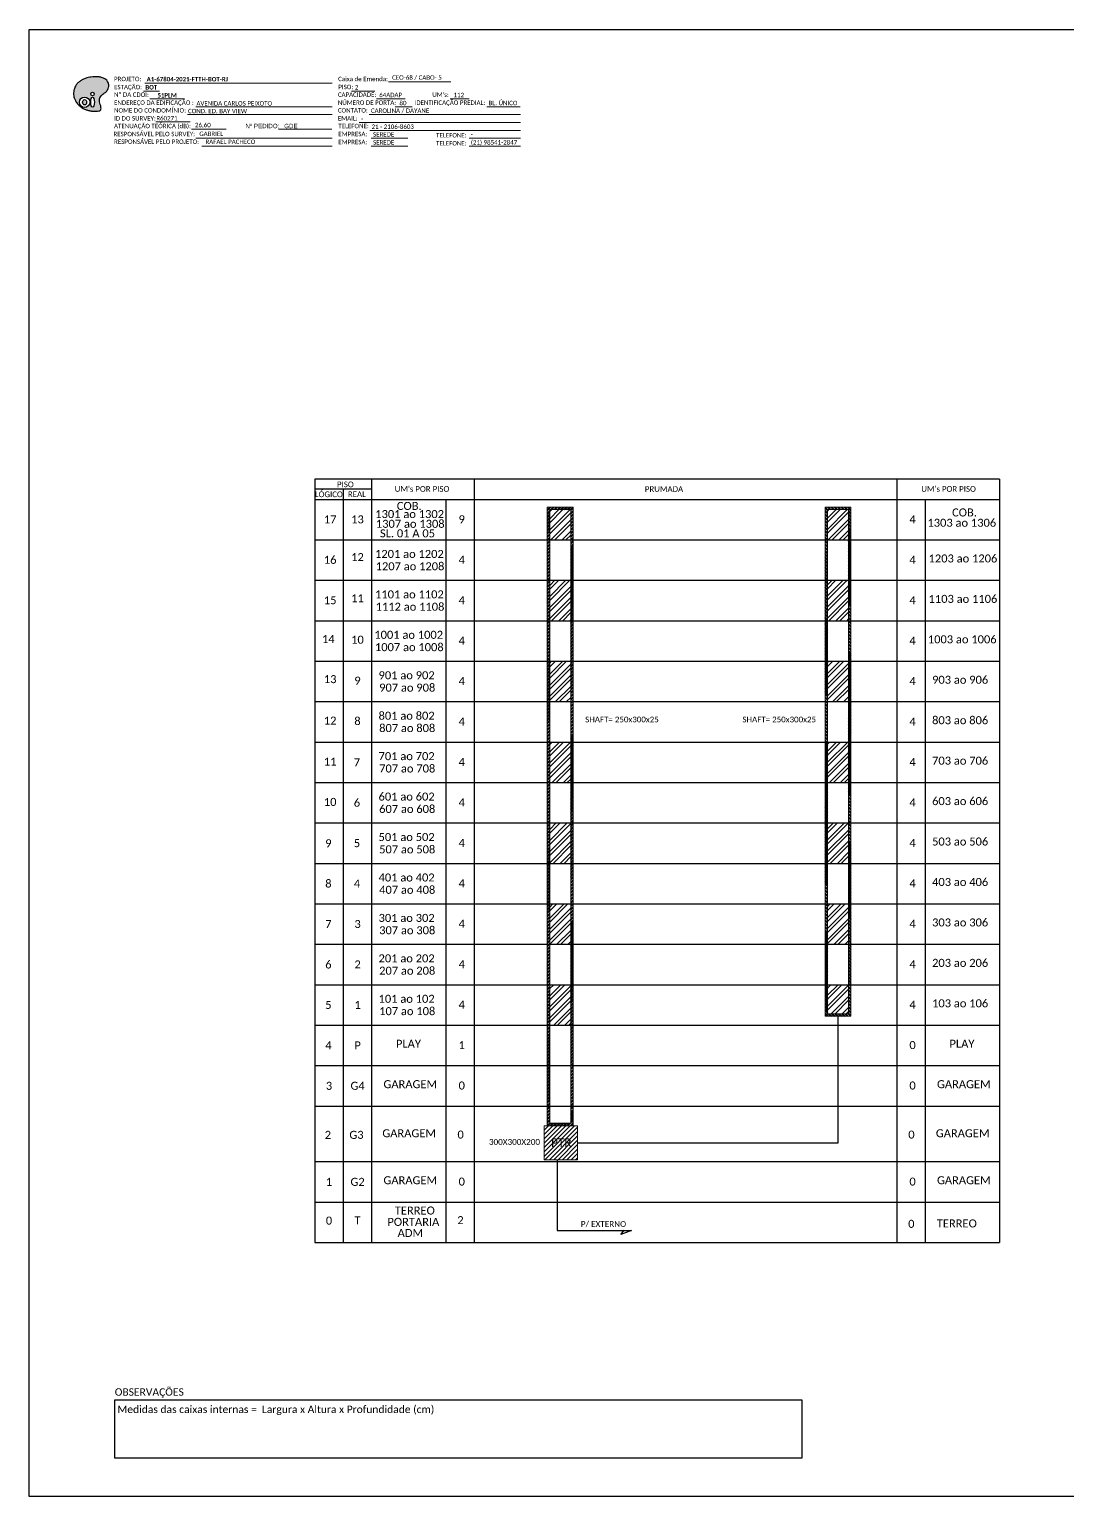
# Model space of a CAD drawing. Header units: millimetres. Extents: x 5083 to 6791, y 1460 to 2054.
# Drawn here: x 5950 to 6370, y 1460 to 2054 of the extents above; entities that cross this region are included whole.
import ezdxf
from ezdxf.enums import TextEntityAlignment as Align

# ---------------------------------------------------------------- set-up
doc = ezdxf.new("R2010")
doc.units = ezdxf.units.MM
doc.styles.add('ARIAL', font='arial.ttf')
doc.styles.add('WMF-Calibri0', font='calibri.ttf')
doc.styles.add('WMF-Calibri1', font='calibrib.ttf')
pattern_1 = [(45, (0, 0), (-2.245064, 2.245064), []), (45, (0, 1.5875), (-2.245064, 2.245064), [])]

# ---------------------------------------------------------------- blocks, each defined once
blk = doc.blocks.new('OI')
h = blk.add_hatch(color=40)
edge = h.paths.add_edge_path()
edge.add_spline(control_points=[(4.35, -0.67), (3.92, -0.99), (3.26, -1.5), (2.81, -2.59), (2.9, -3.5), (3.06, -4.27), (3.31, -4.85), (3.37, -5.39), (3.4, -5.88), (3.2, -6.4), (2.54, -6.61), (1.65, -6.63), (0.55, -6.67), (-0.56, -6.42), (-1.61, -6.14), (-2.77, -5.61), (-3.92, -4.77), (-4.89, -3.7), (-5.34, -2.65), (-5.6, -1.94), (-5.85, -0.96), (-5.71, 0.47), (-5.1, 2.02), (-4.14, 3.02), (-3.3, 3.61), (-2.37, 4.16), (-1.36, 4.44), (-0.56, 4.7), (0.79, 4.85), (2.24, 4.97), (3.79, 4.57), (4.67, 4.21), (5.44, 3.65), (5.76, 2.99), (6.03, 2.21), (6.01, 1.46), (5.72, 0.64), (5.31, 0.08), (4.88, -0.38), (4.51, -0.55), (4.35, -0.67)], knot_values=[0, 0, 0, 0, 1.60434, 2.417191, 3.427595, 4.282808, 4.776746, 5.304182, 5.888771, 6.258406, 6.858137, 7.79129, 8.986195, 10.124242, 11.187857, 12.242908, 13.953784, 15.414161, 16.515391, 17.349188, 17.675853, 19.552021, 21.515531, 22.568638, 23.63245, 24.621084, 25.782718, 26.745347, 27.142653, 29.870543, 31.004649, 31.921532, 32.709589, 33.801391, 34.042471, 35.192333, 35.971461, 36.628871, 37.254359, 37.836911, 37.836911, 37.836911, 37.836911], degree=3, periodic=0)
h.paths.add_polyline_path([(1.13, -0.87, -1), (-0.04, -0.87, -1)], flags=16)
edge = h.paths.add_edge_path(flags=16)
edge.add_ellipse((0.56, -3.59), major_axis=(-0.02, 1.71), ratio=0.361305, start_angle=0, end_angle=360)
h.paths.add_polyline_path([(-0.36, -3.62, -1), (-3.8, -3.62, -1)], flags=16)
edge = h.paths.add_edge_path(flags=0)
edge.add_ellipse((-2.08, -3.62), major_axis=(0, 0.885), ratio=0.758294, start_angle=0, end_angle=360)
at = {"color": 40}
for centre, radius in [((-2.08, -3.62), 1.72), ((0.54, -0.87), 0.587)]:
    blk.add_circle(centre, radius, dxfattribs=at)
blk.add_ellipse((-2.08, -3.62), major_axis=(0, 0.885), ratio=0.758294, start_param=-3.141592653589792, end_param=3.141592653589792, dxfattribs=at)
blk.add_ellipse((0.56, -3.59), major_axis=(-0.02, 1.71), ratio=0.361305, dxfattribs=at)
at = {"color": 40, "start_tangent": (-0.800898, -0.598801), "end_tangent": (-0.800898, -0.598801)}
blk.add_spline([(4.35, -0.67), (3.2, -1.78), (2.9, -2.54), (2.92, -3.55), (3.12, -4.38), (3.28, -4.85), (3.37, -5.37), (3.35, -5.95), (3.2, -6.29), (2.66, -6.55), (1.73, -6.63), (0.54, -6.62), (-0.58, -6.41), (-1.6, -6.11), (-2.56, -5.67), (-3.95, -4.67), (-4.89, -3.56), (-5.37, -2.56), (-5.64, -1.78), (-5.72, -1.46), (-5.63, 0.42), (-4.84, 2.22), (-4.13, 2.99), (-3.27, 3.62), (-2.4, 4.09), (-1.3, 4.47), (-0.37, 4.72), (0.02, 4.77), (2.75, 4.8), (3.85, 4.53), (4.69, 4.16), (5.31, 3.68), (5.85, 2.73), (5.93, 2.5), (5.94, 1.35), (5.67, 0.62), (5.29, 0.08), (4.84, -0.36), (4.35, -0.67)], degree=3, dxfattribs=at)

msp = doc.modelspace()

# ---------------------------------------------------------------- hatches: boundary and pattern name
h = msp.add_hatch()
h.set_pattern_fill('ANSI32', color=3, scale=0.1)
h.set_pattern_definition([(45, (-1479.7044, 3973.0926), (-0.67351921, 0.67351921), []), (45, (-1479.2554, 3973.0926), (-0.67351921, 0.67351921), [])])
h.paths.add_polyline_path([(6159.63, 1860.9), (6170.14, 1860.9), (6170.14, 1610.48), (6159.63, 1610.48)])
h.paths.add_polyline_path([(6160.63, 1859.9), (6169.14, 1859.9), (6169.14, 1611.48), (6160.63, 1611.48)], flags=16)
h = msp.add_hatch()
h.set_pattern_fill('STEEL', color=1, style=0)
h.set_pattern_definition(pattern_1)
h.paths.add_polyline_path([(6169.14, 1859.9), (6160.63, 1859.9), (6160.63, 1847.69), (6169.14, 1847.69)])
h = msp.add_hatch()
h.set_pattern_fill('ANSI32', color=3, scale=0.1, angle=180)
h.set_pattern_definition([(135, (13921.9567, 3973.0926), (0.67351921, 0.67351921), []), (135, (13921.5077, 3973.0926), (0.67351921, 0.67351921), [])])
h.paths.add_polyline_path([(6282.62, 1860.9), (6272.12, 1860.9), (6272.12, 1654.85), (6282.62, 1654.85)])
h.paths.add_polyline_path([(6281.62, 1859.9), (6273.12, 1859.9), (6273.12, 1655.85), (6281.62, 1655.85)], flags=16)
h = msp.add_hatch()
h.set_pattern_fill('STEEL', color=1, style=0)
h.set_pattern_definition(pattern_1)
h.paths.add_polyline_path([(6281.62, 1859.9), (6273.12, 1859.9), (6273.12, 1847.69), (6281.62, 1847.69)])
h = msp.add_hatch()
h.set_pattern_fill('STEEL', color=1, style=0)
h.set_pattern_definition(pattern_1)
h.paths.add_polyline_path([(6169.14, 1667.6), (6160.63, 1667.6), (6160.63, 1651.23), (6169.14, 1651.23)])
h.paths.add_polyline_path([(6169.14, 1700.34), (6160.63, 1700.34), (6160.63, 1683.97), (6169.14, 1683.97)])
h.paths.add_polyline_path([(6169.14, 1733.09), (6160.63, 1733.09), (6160.63, 1716.72), (6169.14, 1716.72)])
h.paths.add_polyline_path([(6169.14, 1765.83), (6160.63, 1765.83), (6160.63, 1749.46), (6169.14, 1749.46)])
h.paths.add_polyline_path([(6169.14, 1798.57), (6160.63, 1798.57), (6160.63, 1782.2), (6169.14, 1782.2)])
h.paths.add_polyline_path([(6169.14, 1831.32), (6160.63, 1831.32), (6160.63, 1814.95), (6169.14, 1814.95)])
h = msp.add_hatch()
h.set_pattern_fill('STEEL', color=1, style=0)
h.set_pattern_definition(pattern_1)
h.paths.add_polyline_path([(6281.62, 1667.6), (6273.12, 1667.6), (6273.12, 1655.85), (6281.62, 1655.85)])
h.paths.add_polyline_path([(6281.62, 1700.34), (6273.12, 1700.34), (6273.12, 1683.97), (6281.62, 1683.97)])
h.paths.add_polyline_path([(6281.62, 1733.09), (6273.12, 1733.09), (6273.12, 1716.72), (6281.62, 1716.72)])
h.paths.add_polyline_path([(6281.62, 1765.83), (6273.12, 1765.83), (6273.12, 1749.46), (6281.62, 1749.46)])
h.paths.add_polyline_path([(6281.62, 1798.57), (6273.12, 1798.57), (6273.12, 1782.2), (6281.62, 1782.2)])
h.paths.add_polyline_path([(6281.62, 1831.32), (6273.12, 1831.32), (6273.12, 1814.95), (6281.62, 1814.95)])
h = msp.add_hatch()
h.set_pattern_fill('ANSI31', color=1, scale=10, style=0)
h.set_pattern_definition([(45, (5546.6913, 1212.7587), (-0.8838835, 0.8838835), [])])
h.paths.add_polyline_path([(6158.31, 1596.72), (6171.88, 1596.72), (6171.88, 1610.48), (6158.31, 1610.48)])
h.paths.add_polyline_path([(6160.31, 1601.08), (6170.4, 1601.08), (6170.4, 1606.22), (6160.31, 1606.22)], flags=24)

# ---------------------------------------------------------------- linework, layer by layer
at = {"color": 7}
msp.add_lwpolyline([(5949.87, 2054.34), (6790.87, 2054.34), (6790.87, 1460.34), (5949.87, 1460.34)], close=True, dxfattribs=at)
at = {"color": 7, "lineweight": 0}
for points in [[(5996.58, 2032.61), (6072.55, 2032.61)], [(6095.39, 2033.1), (6120.53, 2033.1)], [(5996.07, 2029.33), (6002.62, 2029.33)], [(5998.73, 2026.26), (6012.67, 2026.26)], [(6080.35, 2029.37), (6089.83, 2029.37)], [(6090.4, 2026.26), (6102.02, 2026.26)], [(6120.34, 2026.26), (6128.01, 2026.26)], [(6013.89, 2019.91), (6072.55, 2019.91)], [(6017.3, 2023.02), (6072.55, 2023.02)], [(6087.51, 2019.91), (6148.74, 2019.91)], [(6097.98, 2023.02), (6104.93, 2023.02)], [(6135.16, 2023.02), (6148.71, 2023.02)], [(6001.05, 2016.85), (6014.99, 2016.85)], [(6015.58, 2013.88), (6029.53, 2013.88)], [(6050.72, 2013.89), (6072.41, 2013.89)], [(6083.47, 2016.67), (6148.74, 2016.67)], [(6017.3, 2010.32), (6072.55, 2010.32)], [(6087.76, 2013.44), (6148.74, 2013.44)], [(6088.37, 2010.32), (6103.17, 2010.32)], [(6127.97, 2010.32), (6148.74, 2010.32)], [(6019.79, 2007.09), (6072.55, 2007.09)], [(6088.37, 2007.09), (6103.17, 2007.09)], [(6127.97, 2007.09), (6148.74, 2007.09)]]:
    msp.add_lwpolyline(points, dxfattribs=at)
at = {"color": 0}
for points in [[(6342.78, 1872.29), (6065.45, 1872.29)], [(6088.59, 1868.17), (6065.45, 1868.17)], [(6065.45, 1864.06), (6342.78, 1864.06)]]:
    msp.add_lwpolyline(points, dxfattribs=at)
for points in [[(6065.45, 1872.29), (6065.45, 1563.22)], [(6088.59, 1563.22), (6088.59, 1872.29)], [(6130.18, 1563.22), (6130.18, 1872.29)], [(6301.19, 1872.29), (6301.19, 1563.22)], [(6342.78, 1872.29), (6342.78, 1563.22)], [(6077.02, 1868.17), (6077.02, 1563.22)], [(6118.61, 1864.06), (6118.61, 1563.22)], [(6312.76, 1563.22), (6312.76, 1864.06)], [(6065.45, 1847.69), (6342.78, 1847.69)], [(6065.45, 1831.32), (6342.78, 1831.32)], [(6065.45, 1814.95), (6342.78, 1814.95)], [(6065.45, 1798.57), (6342.78, 1798.57)], [(6065.45, 1782.2), (6342.78, 1782.2)], [(6065.45, 1765.83), (6342.78, 1765.83)], [(6065.45, 1749.46), (6342.78, 1749.46)], [(6065.45, 1733.09), (6342.78, 1733.09)], [(6065.45, 1716.72), (6342.78, 1716.72)], [(6065.45, 1700.34), (6342.78, 1700.34)], [(6065.45, 1683.97), (6342.78, 1683.97)], [(6065.45, 1667.6), (6342.78, 1667.6)], [(6065.45, 1651.23), (6342.78, 1651.23)], [(6065.45, 1634.86), (6342.78, 1634.86)], [(6065.45, 1618.48), (6342.78, 1618.48)], [(6065.45, 1595.96), (6342.78, 1595.96)], [(6065.45, 1579.59), (6342.78, 1579.59)], [(6065.45, 1563.22), (6342.78, 1563.22)]]:
    msp.add_lwpolyline(points)
at = {"color": 2, "lineweight": 0}
for points in [[(6159.63, 1860.9), (6170.14, 1860.9), (6170.14, 1610.48), (6159.63, 1610.48)], [(6160.63, 1859.9), (6169.14, 1859.9), (6169.14, 1611.48), (6160.63, 1611.48)], [(6282.62, 1860.9), (6272.12, 1860.9), (6272.12, 1654.85), (6282.62, 1654.85)], [(6281.62, 1859.9), (6273.12, 1859.9), (6273.12, 1655.85), (6281.62, 1655.85)]]:
    msp.add_lwpolyline(points, close=True, dxfattribs=at)
at = {"color": 3}
msp.add_lwpolyline([(6171.88, 1603.6), (6171.88, 1603.6), (6277.37, 1603.6), (6277.37, 1654.85)], dxfattribs=at)
at = {"color": 1, "lineweight": 0}
msp.add_lwpolyline([(6158.31, 1610.48), (6171.88, 1610.48), (6171.88, 1596.72), (6158.31, 1596.72)], close=True, dxfattribs=at)
at = {"color": 1}
for points in [[(6163.65, 1596.72), (6163.65, 1568.05), (6193.79, 1568.05)], [(6189.38, 1566.45), (6190.78, 1568.28)], [(6193.79, 1568.05), (6189.38, 1566.45)]]:
    msp.add_lwpolyline(points, dxfattribs=at)
at = {"color": 0}
msp.add_lwpolyline([(5984.48, 1499.59), (6262.73, 1499.59), (6262.73, 1475.89), (5984.48, 1475.89)], close=True, dxfattribs=at)

# ---------------------------------------------------------------- block references
at = {"color": 7, "xscale": 1.213923925163967, "yscale": 1.213923925163953, "zscale": 1.213923925163967, "rotation": 0.1532896023949059}
msp.add_blockref('OI', (5974.78, 2029.23), dxfattribs=at)

# ---------------------------------------------------------------- texts
at = {"color": 7, "lineweight": 0}
for s, height, style, p in [('PROJETO:', 1.793, 'WMF-Calibri0', (5984.18, 2033.36)), ('ESTAÇÃO:', 1.793, 'WMF-Calibri0', (5984.18, 2030.08)), ('Caixa de Emenda:', 1.7927, 'WMF-Calibri0', (6074.94, 2033.36)), ('PISO:', 1.793, 'WMF-Calibri0', (6075.01, 2030.12)), ('Nº DA CDOI:', 1.7927, 'WMF-Calibri0', (5984.18, 2027.01)), ('ENDEREÇO DA EDIFICAÇÃO :', 1.7927, 'WMF-Calibri0', (5984.18, 2023.77)), ('CAPACIDADE:', 1.7927, 'WMF-Calibri0', (6074.83, 2027.01)), ('NÚMERO DE PORTA:', 1.7927, 'WMF-Calibri0', (6074.83, 2023.77)), ('IDENTIFICAÇÃO PREDIAL:', 1.7927, 'WMF-Calibri0', (6105.91, 2023.77)), ("UM's:", 1.793, 'WMF-Calibri0', (6113.07, 2027.01)), ('NOME DO CONDOMÍNIO:', 1.7927, 'WMF-Calibri0', (5984.18, 2020.66)), ('CONTATO:', 1.793, 'WMF-Calibri0', (6074.83, 2020.66)), ('ATENUAÇÃO TEÓRICA (dB):', 1.7927, 'WMF-Calibri0', (5984.18, 2014.31)), ('ID DO SURVEY:', 1.7927, 'WMF-Calibri0', (5984.18, 2017.42)), ('Nº PEDIDO:   ', 1.7927, 'ARIAL', (6037.39, 2014.32)), ('GDE', 1.793, 'ARIAL', (6053.08, 2014.32)), ('EMAIL:', 1.793, 'WMF-Calibri0', (6074.83, 2017.42)), ('TELEFONE:', 1.793, 'WMF-Calibri0', (6075.01, 2014.31)), ('RESPONSÁVEL PELO SURVEY:', 1.7927, 'WMF-Calibri0', (5983.94, 2011.07)), ('RESPONSÁVEL PELO PROJETO:', 1.7927, 'WMF-Calibri0', (5984.18, 2007.96)), ('EMPRESA:', 1.793, 'WMF-Calibri0', (6075.01, 2011.07)), ('EMPRESA:', 1.793, 'WMF-Calibri0', (6075.01, 2007.83)), ('TELEFONE:', 1.793, 'WMF-Calibri0', (6114.61, 2010.57)), ('TELEFONE:', 1.793, 'WMF-Calibri0', (6114.61, 2007.33))]:
    msp.add_text(s, height=height, dxfattribs=dict(at, style=style)).set_placement(p)
at = {"color": 7}
for s, height, style, p in [('BOT', 1.793, 'WMF-Calibri1', (5996.86, 2029.98)), ('A1-67804-2021-FTTH-BOT-RJ', 1.7927, 'WMF-Calibri1', (5997.38, 2033.26)), ('2', 1.79, 'WMF-Calibri0', (6081.7, 2029.97)), ('CEO-68 / CABO- 5', 1.7927, 'WMF-Calibri0', (6096.79, 2033.94)), ('64ADAP', 1.793, 'WMF-Calibri0', (6091.57, 2026.88)), ('112', 1.793, 'WMF-Calibri0', (6121.69, 2026.86)), ('BL. ÚNICO', 1.793, 'WMF-Calibri0', (6135.86, 2023.62)), ('COND. ED. BAY VIEW', 1.7927, 'WMF-Calibri0', (6014.15, 2020.37)), ('AVENIDA CARLOS PEIXOTO', 1.7927, 'WMF-Calibri0', (6017.56, 2023.48)), ('CAROLINA / DAYANE', 1.7927, 'WMF-Calibri0', (6088.22, 2020.51)), ('80', 1.793, 'WMF-Calibri0', (6099.76, 2023.62)), ('R60271', 1.793, 'WMF-Calibri0', (6001.31, 2017.46)), ('26,60', 1.793, 'WMF-Calibri0', (6016.98, 2014.72)), ('-', 1.79, 'WMF-Calibri0', (6084.18, 2017.27)), ('21 - 2106-8603', 1.7927, 'WMF-Calibri0', (6088.46, 2014.04)), ('GABRIEL', 1.793, 'WMF-Calibri0', (6018.7, 2011.16)), ('RAFAEL PACHECO', 1.7927, 'WMF-Calibri0', (6021.19, 2007.93)), ('SEREDE', 1.793, 'WMF-Calibri0', (6089.07, 2010.92)), ('SEREDE', 1.793, 'WMF-Calibri0', (6089.07, 2007.69)), ('-', 1.79, 'WMF-Calibri0', (6128.68, 2010.92)), ('(21) 98541-2847', 1.7927, 'WMF-Calibri0', (6128.68, 2007.69)), ('1301 ao 1302', 3.24, 'WMF-Calibri0', (6089.96, 1856.5)), ('COB.', 3.24, 'WMF-Calibri0', (6098.7, 1859.79)), ('COB.', 3.24, 'WMF-Calibri0', (6323.56, 1857.15)), ('1307 ao 1308', 3.24, 'WMF-Calibri0', (6090.21, 1852.56)), ('1303 ao 1306', 3.24, 'WMF-Calibri0', (6313.58, 1852.98)), ('SL. 01 A 05', 3.24, 'WMF-Calibri0', (6091.86, 1848.69)), ('1201 ao 1202', 3.24, 'WMF-Calibri0', (6089.87, 1840.36)), ('1203 ao 1206', 3.24, 'WMF-Calibri0', (6314.04, 1838.53)), ('1207 ao 1208', 3.24, 'WMF-Calibri0', (6090.12, 1835.36)), ('1101 ao 1102', 3.24, 'WMF-Calibri0', (6089.87, 1823.99)), ('1103 ao 1106', 3.24, 'WMF-Calibri0', (6314.04, 1822.16)), ('1112 ao 1108', 3.24, 'WMF-Calibri0', (6090.12, 1818.99)), ('1001 ao 1002', 3.24, 'WMF-Calibri0', (6089.58, 1807.62)), ('1007 ao 1008', 3.24, 'WMF-Calibri0', (6089.83, 1802.62)), ('1003 ao 1006', 3.24, 'WMF-Calibri0', (6313.75, 1805.79)), ('901 ao 902', 3.24, 'WMF-Calibri0', (6091.3, 1791.24)), ('907 ao 908', 3.24, 'WMF-Calibri0', (6091.55, 1786.24)), ('903 ao 906', 3.24, 'WMF-Calibri0', (6315.47, 1789.42)), ('801 ao 802', 3.24, 'WMF-Calibri0', (6091.3, 1774.87)), ('803 ao 806', 3.24, 'WMF-Calibri0', (6315.47, 1773.04)), ('807 ao 808', 3.24, 'WMF-Calibri0', (6091.55, 1769.87)), ('701 ao 702', 3.24, 'WMF-Calibri0', (6091.3, 1758.5)), ('703 ao 706', 3.24, 'WMF-Calibri0', (6315.47, 1756.67)), ('707 ao 708', 3.24, 'WMF-Calibri0', (6091.55, 1753.5)), ('601 ao 602', 3.24, 'WMF-Calibri0', (6091.3, 1742.13)), ('607 ao 608', 3.24, 'WMF-Calibri0', (6091.55, 1737.13)), ('603 ao 606', 3.24, 'WMF-Calibri0', (6315.47, 1740.3)), ('501 ao 502', 3.24, 'WMF-Calibri0', (6091.3, 1725.76)), ('507 ao 508', 3.24, 'WMF-Calibri0', (6091.55, 1720.76)), ('503 ao 506', 3.24, 'WMF-Calibri0', (6315.47, 1723.93)), ('401 ao 402', 3.24, 'WMF-Calibri0', (6091.3, 1709.38)), ('403 ao 406', 3.24, 'WMF-Calibri0', (6315.47, 1707.56)), ('407 ao 408', 3.24, 'WMF-Calibri0', (6091.55, 1704.39)), ('301 ao 302', 3.24, 'WMF-Calibri0', (6091.3, 1693.01)), ('303 ao 306', 3.24, 'WMF-Calibri0', (6315.47, 1691.18)), ('307 ao 308', 3.24, 'WMF-Calibri0', (6091.55, 1688.01)), ('201 ao 202', 3.24, 'WMF-Calibri0', (6091.3, 1676.64)), ('207 ao 208', 3.24, 'WMF-Calibri0', (6091.55, 1671.64)), ('203 ao 206', 3.24, 'WMF-Calibri0', (6315.47, 1674.81)), ('101 ao 102', 3.24, 'WMF-Calibri0', (6091.3, 1660.27)), ('107 ao 108', 3.24, 'WMF-Calibri0', (6091.55, 1655.27)), ('103 ao 106', 3.24, 'WMF-Calibri0', (6315.47, 1658.44)), ('PLAY', 3.24, 'WMF-Calibri0', (6098.35, 1642.07)), ('PLAY', 3.24, 'WMF-Calibri0', (6322.51, 1642.07)), ('GARAGEM', 3.24, 'WMF-Calibri0', (6093.29, 1625.7)), ('GARAGEM', 3.24, 'WMF-Calibri0', (6317.46, 1625.7)), ('GARAGEM', 3.24, 'WMF-Calibri0', (6092.84, 1605.83)), ('300X300X200', 2.3729, 'WMF-Calibri0', (6135.98, 1602.75)), ('PTR', 3.433, 'WMF-Calibri0', (6161.17, 1601.95)), ('GARAGEM', 3.24, 'WMF-Calibri0', (6317, 1605.83)), ('GARAGEM', 3.24, 'WMF-Calibri0', (6093.29, 1586.81)), ('GARAGEM', 3.24, 'WMF-Calibri0', (6317.46, 1586.81)), ('TERREO', 3.24, 'WMF-Calibri0', (6097.87, 1574.56)), ('PORTARIA', 3.24, 'WMF-Calibri0', (6094.89, 1569.97)), ('ADM', 3.24, 'WMF-Calibri0', (6099.01, 1565.47)), ('P/ EXTERNO', 2.373, 'WMF-Calibri0', (6173.21, 1569.53)), ('TERREO', 3.24, 'WMF-Calibri0', (6317.37, 1569.33))]:
    msp.add_text(s, height=height, dxfattribs=dict(at, style=style)).set_placement(p)
at = {"color": 7, "style": 'WMF-Calibri1'}
msp.add_text('51PLM', height=1.793, dxfattribs=at).set_placement((6005.7, 2026.72), align=Align.CENTER)
at = {"color": 0, "style": 'WMF-Calibri0'}
for s, p in [('     PISO', (6070.41, 1868.98)), ('  LÓGICO', (6063.87, 1864.96)), ('    REAL', (6075.63, 1865.01)), ("UM's POR PISO", (6097.84, 1867.13)), ('PRUMADA', (6199.14, 1867.1)), ("UM's POR PISO", (6311.08, 1867.13))]:
    msp.add_text(s, height=2.3, dxfattribs=at).set_placement(p)
at = {"color": 7, "style": 'WMF-Calibri0'}
for s, p in [('17', (6071.7, 1855.97)), ('13', (6082.76, 1855.97)), ('12', (6082.76, 1840.69)), ('16', (6071.7, 1839.6)), ('15', (6071.7, 1823.23)), ('11', (6082.76, 1824.05)), ('14', (6070.94, 1807.51)), ('10', (6082.76, 1807.26)), ('13', (6071.7, 1791.3)), ('9', (6082.76, 1790.67)), ('12', (6071.7, 1774.51)), ('8', (6082.76, 1774.33)), ('11', (6071.7, 1757.92)), ('10', (6071.7, 1741.59))]:
    msp.add_text(s, height=3.24, dxfattribs=at).set_placement(p, align=Align.MIDDLE_CENTER)
at = {"style": 'WMF-Calibri0'}
for s, height, p in [('SHAFT= 250x300x25', 2.317, (6174.97, 1773.8)), ('SHAFT= 250x300x25', 2.317, (6238.66, 1773.8)), ('OBSERVAÇÕES', 3, (5984.46, 1501.21))]:
    msp.add_text(s, height=height, dxfattribs=at).set_placement(p)
at = {"insert": (5985.55, 1497.19), "char_height": 3, "width": 277.1819, "attachment_point": 1, "style": 'WMF-Calibri0'}
msp.add_mtext('Medidas das caixas internas =  Largura x Altura x Profundidade (cm)', dxfattribs=at)
at = {"color": 7, "style": 'WMF-Calibri0'}
for tag, flags, p in [('9', 4, (6124.99, 1855.99)), ('4', 4, (6307.56, 1855.99)), ('4', 4, (6124.99, 1839.62)), ('4', 4, (6307.56, 1839.62)), ('4', 4, (6124.99, 1823.25)), ('4', 4, (6307.56, 1823.25)), ('4', 4, (6124.99, 1806.87)), ('4', 4, (6307.56, 1806.87)), ('4', 4, (6124.99, 1790.5)), ('4', 4, (6307.56, 1790.5)), ('4', 4, (6124.99, 1774.13)), ('4', 4, (6307.56, 1774.13)), ('7', 4, (6082.56, 1757.64)), ('4', 4, (6124.99, 1757.76)), ('4', 4, (6307.56, 1757.76)), ('6', 4, (6082.56, 1741.27)), ('4', 4, (6124.99, 1741.39)), ('4', 4, (6307.56, 1741.39)), ('9', 4, (6070.99, 1724.83)), ('5', 4, (6082.56, 1724.9)), ('4', 4, (6124.99, 1725.01)), ('4', 4, (6307.56, 1725.01)), ('8', 4, (6070.99, 1708.53)), ('4', 4, (6082.56, 1708.53)), ('4', 4, (6124.99, 1708.64)), ('4', 4, (6307.56, 1708.64)), ('7', 4, (6070.99, 1692.16)), ('3', 4, (6082.81, 1692.16)), ('4', 4, (6124.99, 1692.27)), ('4', 4, (6307.56, 1692.27)), ('6', 4, (6070.99, 1675.79)), ('2', 4, (6082.81, 1675.79)), ('4', 4, (6124.99, 1675.9)), ('4', 4, (6307.56, 1675.9)), ('5', 4, (6070.99, 1659.41)), ('1', 4, (6082.81, 1659.41)), ('4', 4, (6124.99, 1659.53)), ('4', 4, (6307.56, 1659.53)), ('4', 4, (6070.99, 1643.04)), ('P', 4, (6082.81, 1643.04)), ('1', 4, (6124.99, 1643.16)), ('0', 4, (6307.56, 1643.16)), ('3', 4, (6071.23, 1626.67)), ('G4', 4, (6082.81, 1626.67)), ('0', 4, (6124.99, 1626.78)), ('0', 4, (6307.56, 1626.78)), ('2', 4, (6070.78, 1606.8)), ('G3', 4, (6082.36, 1606.8)), ('0', 4, (6124.54, 1606.92)), ('0', 4, (6307.11, 1606.92)), ('1', 4, (6071.23, 1587.78)), ('G2', 4, (6082.81, 1587.78)), ('0', 4, (6124.99, 1587.89)), ('0', 4, (6307.56, 1587.89)), ('0', 4, (6071.23, 1572.1)), ('T', 12, (6082.81, 1572.14)), ('2', 4, (6124.47, 1572.28)), ('0', 4, (6307.05, 1570.79))]:
    msp.add_attdef(tag, text='XX', height=3.24, dxfattribs=dict(at, flags=flags)).set_placement(p, align=Align.MIDDLE_CENTER)

doc.saveas('drawing.dxf')
